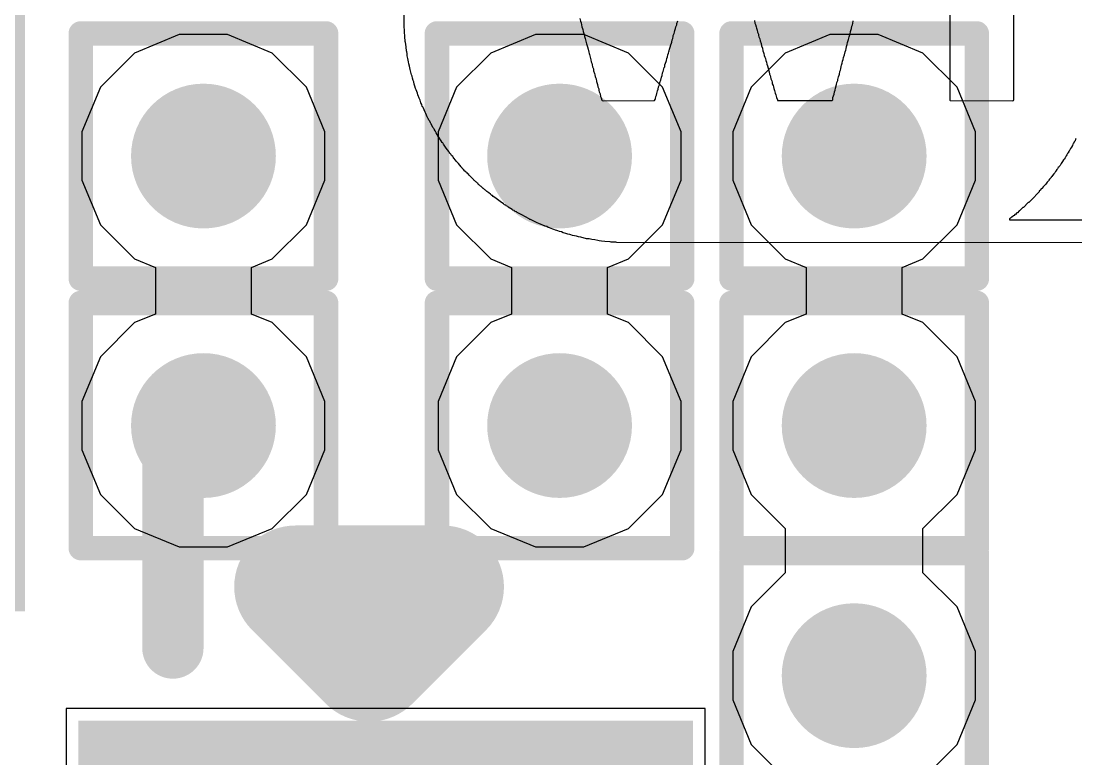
# Model space of a CAD drawing. Header units: inches. Extents: x -6 to 284, y -12 to 154.
# Drawn here: x 13.745 to 15.93, y 17.673 to 19.202 of the extents above; entities that cross this region are included whole.
import ezdxf

# ---------------------------------------------------------------- set-up
doc = ezdxf.new("R2010")
doc.units = ezdxf.units.IN
for name, color, linetype in [('Bottom Layer', 5, 'Continuous'), ('Drill Drawing', 1, 'Continuous'), ('GND-1', 16, 'Continuous'), ('GND-2', 90, 'Continuous'), ('GND-3', 216, 'Continuous'), ('GND-4', 54, 'Continuous'), ('PWR-1', 156, 'Continuous'), ('PWR-2', 130, 'Continuous'), ('Signal L1', 76, 'Continuous'), ('Signal L2', 6, 'Continuous'), ('Top Layer', 1, 'Continuous'), ('Top Overlay', 2, 'Continuous'), ('Top Solder', 216, 'Continuous'), ('Via Holes', 16, 'Continuous')]:
    doc.layers.add(name, color=color, linetype=linetype)

# ---------------------------------------------------------------- blocks, each defined once
blk = doc.blocks.new('U_FL_R_SMT_1_80___93')
at = {"layer": 'Top Solder'}
for points in [[(0.8384, 2.1758), (2.1116, 2.1758), (2.1116, -0.2274), (0.8384, -0.2274)], [(-0.6116, -0.3376), (0.6116, -0.3376), (0.6116, -1.6108), (-0.6116, -1.6108)]]:
    blk.add_hatch(color=216, dxfattribs=at).paths.add_polyline_path(points)
at = {"layer": 'Top Overlay'}
for points in [[(0.762, -0.5334, 0.127, 0.127, 0), (1.2192, -0.5334, 0.127, 0.127, 0)], [(0.889, -0.7874, 0.254, 0.254, 0), (0.7366, -0.9398, 0.254, 0.254, 0)], [(0.889, -0.7874, 0.254, 0.254, 0), (0.889, -1.0922, 0.254, 0.254, 0)], [(0.7366, -0.9398, 0.254, 0.254, 0), (0.889, -1.0922, 0.254, 0.254, 0)]]:
    blk.add_lwpolyline(points, format="xyseb", dxfattribs=at)
for points in [[(0.7303, -0.5334, 0.0635, 0.0635, 1), (0.7938, -0.5334, 0.0635, 0.0635, 1)], [(1.1875, -0.5334, 0.0635, 0.0635, 1), (1.251, -0.5334, 0.0635, 0.0635, 1)], [(0.8255, -0.7874, 0.127, 0.127, 1), (0.9525, -0.7874, 0.127, 0.127, 1)], [(0.8255, -0.7874, 0.127, 0.127, 1), (0.9525, -0.7874, 0.127, 0.127, 1)], [(0.6731, -0.9398, 0.127, 0.127, 1), (0.8001, -0.9398, 0.127, 0.127, 1)], [(0.6731, -0.9398, 0.127, 0.127, 1), (0.8001, -0.9398, 0.127, 0.127, 1)], [(0.8255, -1.0922, 0.127, 0.127, 1), (0.9525, -1.0922, 0.127, 0.127, 1)], [(0.8255, -1.0922, 0.127, 0.127, 1), (0.9525, -1.0922, 0.127, 0.127, 1)]]:
    blk.add_lwpolyline(points, format="xyseb", close=True, dxfattribs=at)

msp = doc.modelspace()

# ---------------------------------------------------------------- hatches: boundary and pattern name
at = {"layer": 'Bottom Layer'}
h = msp.add_hatch(color=5, dxfattribs=at)
edge = h.paths.add_edge_path()
edge.add_arc((14.123, 18.9226), 0.15, 0, 360)
h = msp.add_hatch(color=5, dxfattribs=at)
edge = h.paths.add_edge_path()
edge.add_arc((14.8607, 18.9226), 0.15, 0, 360)
h = msp.add_hatch(color=5, dxfattribs=at)
edge = h.paths.add_edge_path()
edge.add_arc((15.4709, 18.9226), 0.15, 0, 360)
h = msp.add_hatch(color=5, dxfattribs=at)
edge = h.paths.add_edge_path()
edge.add_arc((14.123, 18.3642), 0.15, 0, 360)
h = msp.add_hatch(color=5, dxfattribs=at)
edge = h.paths.add_edge_path()
edge.add_arc((14.8607, 18.3642), 0.15, 0, 360)
h = msp.add_hatch(color=5, dxfattribs=at)
edge = h.paths.add_edge_path()
edge.add_arc((15.4709, 18.3642), 0.15, 0, 360)
h = msp.add_hatch(color=5, dxfattribs=at)
edge = h.paths.add_edge_path()
edge.add_arc((15.4709, 17.8459), 0.15, 0, 360)
at = {"layer": 'GND-1'}
h = msp.add_hatch(color=16, dxfattribs=at)
edge = h.paths.add_edge_path()
edge.add_arc((14.123, 18.9226), 0.15, 0, 360)
h = msp.add_hatch(color=16, dxfattribs=at)
edge = h.paths.add_edge_path()
edge.add_arc((14.8607, 18.9226), 0.15, 0, 360)
h = msp.add_hatch(color=16, dxfattribs=at)
edge = h.paths.add_edge_path()
edge.add_arc((15.4709, 18.9226), 0.15, 0, 360)
h = msp.add_hatch(color=16, dxfattribs=at)
edge = h.paths.add_edge_path()
edge.add_arc((14.123, 18.3642), 0.15, 0, 360)
h = msp.add_hatch(color=16, dxfattribs=at)
edge = h.paths.add_edge_path()
edge.add_arc((14.8607, 18.3642), 0.15, 0, 360)
h = msp.add_hatch(color=16, dxfattribs=at)
edge = h.paths.add_edge_path()
edge.add_arc((15.4709, 18.3642), 0.15, 0, 360)
h = msp.add_hatch(color=16, dxfattribs=at)
edge = h.paths.add_edge_path()
edge.add_arc((15.4709, 17.8459), 0.15, 0, 360)
at = {"layer": 'GND-2'}
h = msp.add_hatch(color=90, dxfattribs=at)
edge = h.paths.add_edge_path()
edge.add_arc((14.123, 18.9226), 0.15, 0, 360)
h = msp.add_hatch(color=90, dxfattribs=at)
edge = h.paths.add_edge_path()
edge.add_arc((14.8607, 18.9226), 0.15, 0, 360)
h = msp.add_hatch(color=90, dxfattribs=at)
edge = h.paths.add_edge_path()
edge.add_arc((15.4709, 18.9226), 0.15, 0, 360)
h = msp.add_hatch(color=90, dxfattribs=at)
edge = h.paths.add_edge_path()
edge.add_arc((14.123, 18.3642), 0.15, 0, 360)
h = msp.add_hatch(color=90, dxfattribs=at)
edge = h.paths.add_edge_path()
edge.add_arc((14.8607, 18.3642), 0.15, 0, 360)
h = msp.add_hatch(color=90, dxfattribs=at)
edge = h.paths.add_edge_path()
edge.add_arc((15.4709, 18.3642), 0.15, 0, 360)
h = msp.add_hatch(color=90, dxfattribs=at)
edge = h.paths.add_edge_path()
edge.add_arc((15.4709, 17.8459), 0.15, 0, 360)
at = {"layer": 'GND-3'}
h = msp.add_hatch(color=216, dxfattribs=at)
edge = h.paths.add_edge_path()
edge.add_arc((14.123, 18.9226), 0.15, 0, 360)
h = msp.add_hatch(color=216, dxfattribs=at)
edge = h.paths.add_edge_path()
edge.add_arc((14.8607, 18.9226), 0.15, 0, 360)
h = msp.add_hatch(color=216, dxfattribs=at)
edge = h.paths.add_edge_path()
edge.add_arc((15.4709, 18.9226), 0.15, 0, 360)
h = msp.add_hatch(color=216, dxfattribs=at)
edge = h.paths.add_edge_path()
edge.add_arc((14.123, 18.3642), 0.15, 0, 360)
h = msp.add_hatch(color=216, dxfattribs=at)
edge = h.paths.add_edge_path()
edge.add_arc((14.8607, 18.3642), 0.15, 0, 360)
h = msp.add_hatch(color=216, dxfattribs=at)
edge = h.paths.add_edge_path()
edge.add_arc((15.4709, 18.3642), 0.15, 0, 360)
h = msp.add_hatch(color=216, dxfattribs=at)
edge = h.paths.add_edge_path()
edge.add_arc((15.4709, 17.8459), 0.15, 0, 360)
at = {"layer": 'GND-4'}
h = msp.add_hatch(color=54, dxfattribs=at)
edge = h.paths.add_edge_path()
edge.add_arc((14.123, 18.9226), 0.15, 0, 360)
h = msp.add_hatch(color=54, dxfattribs=at)
edge = h.paths.add_edge_path()
edge.add_arc((14.8607, 18.9226), 0.15, 0, 360)
h = msp.add_hatch(color=54, dxfattribs=at)
edge = h.paths.add_edge_path()
edge.add_arc((15.4709, 18.9226), 0.15, 0, 360)
h = msp.add_hatch(color=54, dxfattribs=at)
edge = h.paths.add_edge_path()
edge.add_arc((14.123, 18.3642), 0.15, 0, 360)
h = msp.add_hatch(color=54, dxfattribs=at)
edge = h.paths.add_edge_path()
edge.add_arc((14.8607, 18.3642), 0.15, 0, 360)
h = msp.add_hatch(color=54, dxfattribs=at)
edge = h.paths.add_edge_path()
edge.add_arc((15.4709, 18.3642), 0.15, 0, 360)
h = msp.add_hatch(color=54, dxfattribs=at)
edge = h.paths.add_edge_path()
edge.add_arc((15.4709, 17.8459), 0.15, 0, 360)
at = {"layer": 'PWR-1'}
h = msp.add_hatch(color=156, dxfattribs=at)
edge = h.paths.add_edge_path()
edge.add_arc((14.123, 18.9226), 0.15, 0, 360)
h = msp.add_hatch(color=156, dxfattribs=at)
edge = h.paths.add_edge_path()
edge.add_arc((14.8607, 18.9226), 0.15, 0, 360)
h = msp.add_hatch(color=156, dxfattribs=at)
edge = h.paths.add_edge_path()
edge.add_arc((15.4709, 18.9226), 0.15, 0, 360)
h = msp.add_hatch(color=156, dxfattribs=at)
edge = h.paths.add_edge_path()
edge.add_arc((14.123, 18.3642), 0.15, 0, 360)
h = msp.add_hatch(color=156, dxfattribs=at)
edge = h.paths.add_edge_path()
edge.add_arc((14.8607, 18.3642), 0.15, 0, 360)
h = msp.add_hatch(color=156, dxfattribs=at)
edge = h.paths.add_edge_path()
edge.add_arc((15.4709, 18.3642), 0.15, 0, 360)
h = msp.add_hatch(color=156, dxfattribs=at)
edge = h.paths.add_edge_path()
edge.add_arc((15.4709, 17.8459), 0.15, 0, 360)
at = {"layer": 'PWR-2'}
h = msp.add_hatch(color=130, dxfattribs=at)
edge = h.paths.add_edge_path()
edge.add_arc((14.123, 18.9226), 0.15, 0, 360)
h = msp.add_hatch(color=130, dxfattribs=at)
edge = h.paths.add_edge_path()
edge.add_arc((14.8607, 18.9226), 0.15, 0, 360)
h = msp.add_hatch(color=130, dxfattribs=at)
edge = h.paths.add_edge_path()
edge.add_arc((15.4709, 18.9226), 0.15, 0, 360)
h = msp.add_hatch(color=130, dxfattribs=at)
edge = h.paths.add_edge_path()
edge.add_arc((14.123, 18.3642), 0.15, 0, 360)
h = msp.add_hatch(color=130, dxfattribs=at)
edge = h.paths.add_edge_path()
edge.add_arc((14.8607, 18.3642), 0.15, 0, 360)
h = msp.add_hatch(color=130, dxfattribs=at)
edge = h.paths.add_edge_path()
edge.add_arc((15.4709, 18.3642), 0.15, 0, 360)
h = msp.add_hatch(color=130, dxfattribs=at)
edge = h.paths.add_edge_path()
edge.add_arc((15.4709, 17.8459), 0.15, 0, 360)
at = {"layer": 'Signal L1'}
h = msp.add_hatch(color=76, dxfattribs=at)
edge = h.paths.add_edge_path()
edge.add_arc((14.123, 18.9226), 0.15, 0, 360)
h = msp.add_hatch(color=76, dxfattribs=at)
edge = h.paths.add_edge_path()
edge.add_arc((14.8607, 18.9226), 0.15, 0, 360)
h = msp.add_hatch(color=76, dxfattribs=at)
edge = h.paths.add_edge_path()
edge.add_arc((15.4709, 18.9226), 0.15, 0, 360)
h = msp.add_hatch(color=76, dxfattribs=at)
edge = h.paths.add_edge_path()
edge.add_arc((14.123, 18.3642), 0.15, 0, 360)
h = msp.add_hatch(color=76, dxfattribs=at)
edge = h.paths.add_edge_path()
edge.add_arc((14.8607, 18.3642), 0.15, 0, 360)
h = msp.add_hatch(color=76, dxfattribs=at)
edge = h.paths.add_edge_path()
edge.add_arc((15.4709, 18.3642), 0.15, 0, 360)
h = msp.add_hatch(color=76, dxfattribs=at)
edge = h.paths.add_edge_path()
edge.add_arc((15.4709, 17.8459), 0.15, 0, 360)
at = {"layer": 'Signal L2'}
h = msp.add_hatch(color=6, dxfattribs=at)
edge = h.paths.add_edge_path()
edge.add_arc((14.123, 18.9226), 0.15, 0, 360)
h = msp.add_hatch(color=6, dxfattribs=at)
edge = h.paths.add_edge_path()
edge.add_arc((14.8607, 18.9226), 0.15, 0, 360)
h = msp.add_hatch(color=6, dxfattribs=at)
edge = h.paths.add_edge_path()
edge.add_arc((15.4709, 18.9226), 0.15, 0, 360)
h = msp.add_hatch(color=6, dxfattribs=at)
edge = h.paths.add_edge_path()
edge.add_arc((14.123, 18.3642), 0.15, 0, 360)
h = msp.add_hatch(color=6, dxfattribs=at)
edge = h.paths.add_edge_path()
edge.add_arc((14.8607, 18.3642), 0.15, 0, 360)
h = msp.add_hatch(color=6, dxfattribs=at)
edge = h.paths.add_edge_path()
edge.add_arc((15.4709, 18.3642), 0.15, 0, 360)
h = msp.add_hatch(color=6, dxfattribs=at)
edge = h.paths.add_edge_path()
edge.add_arc((15.4709, 17.8459), 0.15, 0, 360)
at = {"layer": 'Top Layer'}
h = msp.add_hatch(color=1, dxfattribs=at)
edge = h.paths.add_edge_path()
edge.add_arc((14.123, 18.9226), 0.15, 0, 360)
h = msp.add_hatch(color=1, dxfattribs=at)
edge = h.paths.add_edge_path()
edge.add_arc((14.8607, 18.9226), 0.15, 0, 360)
h = msp.add_hatch(color=1, dxfattribs=at)
edge = h.paths.add_edge_path()
edge.add_arc((15.4709, 18.9226), 0.15, 0, 360)
h = msp.add_hatch(color=1, dxfattribs=at)
edge = h.paths.add_edge_path()
edge.add_arc((14.123, 18.3642), 0.15, 0, 360)
h = msp.add_hatch(color=1, dxfattribs=at)
edge = h.paths.add_edge_path()
edge.add_arc((14.8607, 18.3642), 0.15, 0, 360)
h = msp.add_hatch(color=1, dxfattribs=at)
edge = h.paths.add_edge_path()
edge.add_arc((15.4709, 18.3642), 0.15, 0, 360)
h = msp.add_hatch(color=1, dxfattribs=at)
edge = h.paths.add_edge_path()
edge.add_arc((15.4709, 17.8459), 0.15, 0, 360)
at = {"layer": 'Via Holes'}
h = msp.add_hatch(color=7, dxfattribs=at)
edge = h.paths.add_edge_path()
edge.add_arc((14.123, 18.9226), 0.075, 0, 360)
h = msp.add_hatch(color=7, dxfattribs=at)
edge = h.paths.add_edge_path()
edge.add_arc((14.8607, 18.9226), 0.075, 0, 360)
h = msp.add_hatch(color=7, dxfattribs=at)
edge = h.paths.add_edge_path()
edge.add_arc((15.4709, 18.9226), 0.075, 0, 360)
h = msp.add_hatch(color=7, dxfattribs=at)
edge = h.paths.add_edge_path()
edge.add_arc((14.123, 18.3642), 0.075, 0, 360)
h = msp.add_hatch(color=7, dxfattribs=at)
edge = h.paths.add_edge_path()
edge.add_arc((14.8607, 18.3642), 0.075, 0, 360)
h = msp.add_hatch(color=7, dxfattribs=at)
edge = h.paths.add_edge_path()
edge.add_arc((15.4709, 18.3642), 0.075, 0, 360)
h = msp.add_hatch(color=7, dxfattribs=at)
edge = h.paths.add_edge_path()
edge.add_arc((15.4709, 17.8459), 0.075, 0, 360)

# ---------------------------------------------------------------- linework, layer by layer
at = {"layer": 'Drill Drawing'}
for points in [[(13.869, 19.1766, 0.0508, 0.0508, 0), (14.377, 19.1766, 0.0508, 0.0508, 0)], [(13.869, 18.6686, 0.0508, 0.0508, 0), (13.869, 19.1766, 0.0508, 0.0508, 0)], [(14.377, 18.6686, 0.0508, 0.0508, 0), (14.377, 19.1766, 0.0508, 0.0508, 0)], [(14.6067, 19.1766, 0.0508, 0.0508, 0), (15.1147, 19.1766, 0.0508, 0.0508, 0)], [(14.6067, 18.6686, 0.0508, 0.0508, 0), (14.6067, 19.1766, 0.0508, 0.0508, 0)], [(15.1147, 18.6686, 0.0508, 0.0508, 0), (15.1147, 19.1766, 0.0508, 0.0508, 0)], [(15.2169, 19.1766, 0.0508, 0.0508, 0), (15.7249, 19.1766, 0.0508, 0.0508, 0)], [(15.2169, 18.6686, 0.0508, 0.0508, 0), (15.2169, 19.1766, 0.0508, 0.0508, 0)], [(15.7249, 18.6686, 0.0508, 0.0508, 0), (15.7249, 19.1766, 0.0508, 0.0508, 0)], [(13.869, 18.6686, 0.0508, 0.0508, 0), (14.377, 18.6686, 0.0508, 0.0508, 0)], [(14.6067, 18.6686, 0.0508, 0.0508, 0), (15.1147, 18.6686, 0.0508, 0.0508, 0)], [(15.2169, 18.6686, 0.0508, 0.0508, 0), (15.7249, 18.6686, 0.0508, 0.0508, 0)], [(13.869, 18.6182, 0.0508, 0.0508, 0), (14.377, 18.6182, 0.0508, 0.0508, 0)], [(13.869, 18.1102, 0.0508, 0.0508, 0), (13.869, 18.6182, 0.0508, 0.0508, 0)], [(14.377, 18.1102, 0.0508, 0.0508, 0), (14.377, 18.6182, 0.0508, 0.0508, 0)], [(14.6067, 18.6182, 0.0508, 0.0508, 0), (15.1147, 18.6182, 0.0508, 0.0508, 0)], [(14.6067, 18.1102, 0.0508, 0.0508, 0), (14.6067, 18.6182, 0.0508, 0.0508, 0)], [(15.1147, 18.1102, 0.0508, 0.0508, 0), (15.1147, 18.6182, 0.0508, 0.0508, 0)], [(15.2169, 18.6182, 0.0508, 0.0508, 0), (15.7249, 18.6182, 0.0508, 0.0508, 0)], [(15.2169, 18.1102, 0.0508, 0.0508, 0), (15.2169, 18.6182, 0.0508, 0.0508, 0)], [(15.7249, 18.1102, 0.0508, 0.0508, 0), (15.7249, 18.6182, 0.0508, 0.0508, 0)], [(13.869, 18.1102, 0.0508, 0.0508, 0), (14.377, 18.1102, 0.0508, 0.0508, 0)], [(14.6067, 18.1102, 0.0508, 0.0508, 0), (15.1147, 18.1102, 0.0508, 0.0508, 0)], [(15.2169, 18.1102, 0.0508, 0.0508, 0), (15.7249, 18.1102, 0.0508, 0.0508, 0)], [(15.2169, 18.0999, 0.0508, 0.0508, 0), (15.7249, 18.0999, 0.0508, 0.0508, 0)], [(15.2169, 17.5919, 0.0508, 0.0508, 0), (15.2169, 18.0999, 0.0508, 0.0508, 0)], [(15.7249, 17.5919, 0.0508, 0.0508, 0), (15.7249, 18.0999, 0.0508, 0.0508, 0)]]:
    msp.add_lwpolyline(points, format="xyseb", dxfattribs=at)
for points in [[(13.8563, 19.1766, 0.0254, 0.0254, 1), (13.8817, 19.1766, 0.0254, 0.0254, 1)], [(13.8563, 19.1766, 0.0254, 0.0254, 1), (13.8817, 19.1766, 0.0254, 0.0254, 1)], [(14.3643, 19.1766, 0.0254, 0.0254, 1), (14.3897, 19.1766, 0.0254, 0.0254, 1)], [(14.3643, 19.1766, 0.0254, 0.0254, 1), (14.3897, 19.1766, 0.0254, 0.0254, 1)], [(14.594, 19.1766, 0.0254, 0.0254, 1), (14.6194, 19.1766, 0.0254, 0.0254, 1)], [(14.594, 19.1766, 0.0254, 0.0254, 1), (14.6194, 19.1766, 0.0254, 0.0254, 1)], [(15.102, 19.1766, 0.0254, 0.0254, 1), (15.1274, 19.1766, 0.0254, 0.0254, 1)], [(15.102, 19.1766, 0.0254, 0.0254, 1), (15.1274, 19.1766, 0.0254, 0.0254, 1)], [(15.2042, 19.1766, 0.0254, 0.0254, 1), (15.2296, 19.1766, 0.0254, 0.0254, 1)], [(15.2042, 19.1766, 0.0254, 0.0254, 1), (15.2296, 19.1766, 0.0254, 0.0254, 1)], [(15.7122, 19.1766, 0.0254, 0.0254, 1), (15.7376, 19.1766, 0.0254, 0.0254, 1)], [(15.7122, 19.1766, 0.0254, 0.0254, 1), (15.7376, 19.1766, 0.0254, 0.0254, 1)], [(13.8563, 18.6686, 0.0254, 0.0254, 1), (13.8817, 18.6686, 0.0254, 0.0254, 1)], [(13.8563, 18.6686, 0.0254, 0.0254, 1), (13.8817, 18.6686, 0.0254, 0.0254, 1)], [(14.3643, 18.6686, 0.0254, 0.0254, 1), (14.3897, 18.6686, 0.0254, 0.0254, 1)], [(14.3643, 18.6686, 0.0254, 0.0254, 1), (14.3897, 18.6686, 0.0254, 0.0254, 1)], [(14.594, 18.6686, 0.0254, 0.0254, 1), (14.6194, 18.6686, 0.0254, 0.0254, 1)], [(14.594, 18.6686, 0.0254, 0.0254, 1), (14.6194, 18.6686, 0.0254, 0.0254, 1)], [(15.102, 18.6686, 0.0254, 0.0254, 1), (15.1274, 18.6686, 0.0254, 0.0254, 1)], [(15.102, 18.6686, 0.0254, 0.0254, 1), (15.1274, 18.6686, 0.0254, 0.0254, 1)], [(15.2042, 18.6686, 0.0254, 0.0254, 1), (15.2296, 18.6686, 0.0254, 0.0254, 1)], [(15.2042, 18.6686, 0.0254, 0.0254, 1), (15.2296, 18.6686, 0.0254, 0.0254, 1)], [(15.7122, 18.6686, 0.0254, 0.0254, 1), (15.7376, 18.6686, 0.0254, 0.0254, 1)], [(15.7122, 18.6686, 0.0254, 0.0254, 1), (15.7376, 18.6686, 0.0254, 0.0254, 1)], [(13.8563, 18.6182, 0.0254, 0.0254, 1), (13.8817, 18.6182, 0.0254, 0.0254, 1)], [(13.8563, 18.6182, 0.0254, 0.0254, 1), (13.8817, 18.6182, 0.0254, 0.0254, 1)], [(14.3643, 18.6182, 0.0254, 0.0254, 1), (14.3897, 18.6182, 0.0254, 0.0254, 1)], [(14.3643, 18.6182, 0.0254, 0.0254, 1), (14.3897, 18.6182, 0.0254, 0.0254, 1)], [(14.594, 18.6182, 0.0254, 0.0254, 1), (14.6194, 18.6182, 0.0254, 0.0254, 1)], [(14.594, 18.6182, 0.0254, 0.0254, 1), (14.6194, 18.6182, 0.0254, 0.0254, 1)], [(15.102, 18.6182, 0.0254, 0.0254, 1), (15.1274, 18.6182, 0.0254, 0.0254, 1)], [(15.102, 18.6182, 0.0254, 0.0254, 1), (15.1274, 18.6182, 0.0254, 0.0254, 1)], [(15.2042, 18.6182, 0.0254, 0.0254, 1), (15.2296, 18.6182, 0.0254, 0.0254, 1)], [(15.2042, 18.6182, 0.0254, 0.0254, 1), (15.2296, 18.6182, 0.0254, 0.0254, 1)], [(15.7122, 18.6182, 0.0254, 0.0254, 1), (15.7376, 18.6182, 0.0254, 0.0254, 1)], [(15.7122, 18.6182, 0.0254, 0.0254, 1), (15.7376, 18.6182, 0.0254, 0.0254, 1)], [(13.8563, 18.1102, 0.0254, 0.0254, 1), (13.8817, 18.1102, 0.0254, 0.0254, 1)], [(13.8563, 18.1102, 0.0254, 0.0254, 1), (13.8817, 18.1102, 0.0254, 0.0254, 1)], [(14.3643, 18.1102, 0.0254, 0.0254, 1), (14.3897, 18.1102, 0.0254, 0.0254, 1)], [(14.3643, 18.1102, 0.0254, 0.0254, 1), (14.3897, 18.1102, 0.0254, 0.0254, 1)], [(14.594, 18.1102, 0.0254, 0.0254, 1), (14.6194, 18.1102, 0.0254, 0.0254, 1)], [(14.594, 18.1102, 0.0254, 0.0254, 1), (14.6194, 18.1102, 0.0254, 0.0254, 1)], [(15.102, 18.1102, 0.0254, 0.0254, 1), (15.1274, 18.1102, 0.0254, 0.0254, 1)], [(15.102, 18.1102, 0.0254, 0.0254, 1), (15.1274, 18.1102, 0.0254, 0.0254, 1)], [(15.2042, 18.1102, 0.0254, 0.0254, 1), (15.2296, 18.1102, 0.0254, 0.0254, 1)], [(15.2042, 18.1102, 0.0254, 0.0254, 1), (15.2296, 18.1102, 0.0254, 0.0254, 1)], [(15.7122, 18.1102, 0.0254, 0.0254, 1), (15.7376, 18.1102, 0.0254, 0.0254, 1)], [(15.7122, 18.1102, 0.0254, 0.0254, 1), (15.7376, 18.1102, 0.0254, 0.0254, 1)], [(15.2042, 18.0999, 0.0254, 0.0254, 1), (15.2296, 18.0999, 0.0254, 0.0254, 1)], [(15.2042, 18.0999, 0.0254, 0.0254, 1), (15.2296, 18.0999, 0.0254, 0.0254, 1)], [(15.7122, 18.0999, 0.0254, 0.0254, 1), (15.7376, 18.0999, 0.0254, 0.0254, 1)], [(15.7122, 18.0999, 0.0254, 0.0254, 1), (15.7376, 18.0999, 0.0254, 0.0254, 1)]]:
    msp.add_lwpolyline(points, format="xyseb", close=True, dxfattribs=at)
at = {"layer": 'PWR-1'}
for p, q in [((14.073, 19.1742), (13.9805, 19.1359)), ((14.173, 19.1742), (14.073, 19.1742)), ((14.2655, 19.1359), (14.173, 19.1742)), ((14.8107, 19.1742), (14.7182, 19.1359)), ((14.9107, 19.1742), (14.8107, 19.1742)), ((15.0032, 19.1359), (14.9107, 19.1742)), ((15.4208, 19.1742), (15.3283, 19.1359)), ((15.5209, 19.1742), (15.4208, 19.1742)), ((15.6134, 19.1359), (15.5209, 19.1742)), ((13.9805, 19.1359), (13.9097, 19.0651)), ((14.3363, 19.0651), (14.2655, 19.1359)), ((14.7182, 19.1359), (14.6474, 19.0651)), ((15.074, 19.0651), (15.0032, 19.1359)), ((15.3283, 19.1359), (15.2576, 19.0651)), ((15.6842, 19.0651), (15.6134, 19.1359)), ((13.9097, 19.0651), (13.8714, 18.9726)), ((14.3746, 18.9726), (14.3363, 19.0651)), ((14.6474, 19.0651), (14.6091, 18.9726)), ((15.1123, 18.9726), (15.074, 19.0651)), ((15.2576, 19.0651), (15.2193, 18.9726)), ((15.7225, 18.9726), (15.6842, 19.0651)), ((13.8714, 18.9726), (13.8714, 18.8725)), ((14.3746, 18.8725), (14.3746, 18.9726)), ((14.6091, 18.9726), (14.6091, 18.8725)), ((15.1123, 18.8725), (15.1123, 18.9726)), ((15.2193, 18.9726), (15.2193, 18.8725)), ((15.7225, 18.8725), (15.7225, 18.9726)), ((13.8714, 18.8725), (13.9097, 18.7801)), ((14.3363, 18.7801), (14.3746, 18.8725)), ((14.6091, 18.8725), (14.6474, 18.7801)), ((15.074, 18.7801), (15.1123, 18.8725)), ((15.2193, 18.8725), (15.2576, 18.7801)), ((15.6842, 18.7801), (15.7225, 18.8725)), ((13.9097, 18.7801), (13.9805, 18.7093)), ((14.2655, 18.7093), (14.3363, 18.7801)), ((14.6474, 18.7801), (14.7182, 18.7093)), ((15.0032, 18.7093), (15.074, 18.7801)), ((15.2576, 18.7801), (15.3283, 18.7093)), ((15.6134, 18.7093), (15.6842, 18.7801)), ((13.9805, 18.7093), (14.0234, 18.6915)), ((14.2226, 18.6915), (14.2655, 18.7093)), ((14.7182, 18.7093), (14.7611, 18.6915)), ((14.9603, 18.6915), (15.0032, 18.7093)), ((15.3283, 18.7093), (15.3713, 18.6915)), ((15.5704, 18.6915), (15.6134, 18.7093)), ((14.0234, 18.6915), (14.0234, 18.5953)), ((14.2226, 18.5953), (14.2226, 18.6915)), ((14.7611, 18.6915), (14.7611, 18.5953)), ((14.9603, 18.5953), (14.9603, 18.6915)), ((15.3713, 18.6915), (15.3713, 18.5953)), ((15.5704, 18.5953), (15.5704, 18.6915)), ((14.0234, 18.5953), (13.9805, 18.5775)), ((14.2655, 18.5775), (14.2226, 18.5953)), ((14.7611, 18.5953), (14.7182, 18.5775)), ((15.0032, 18.5775), (14.9603, 18.5953)), ((15.3713, 18.5953), (15.3283, 18.5775)), ((15.6134, 18.5775), (15.5704, 18.5953)), ((13.9805, 18.5775), (13.9097, 18.5067)), ((14.3363, 18.5067), (14.2655, 18.5775)), ((14.7182, 18.5775), (14.6474, 18.5067)), ((15.074, 18.5067), (15.0032, 18.5775)), ((15.3283, 18.5775), (15.2576, 18.5067)), ((15.6842, 18.5067), (15.6134, 18.5775)), ((13.9097, 18.5067), (13.8714, 18.4142)), ((14.3746, 18.4142), (14.3363, 18.5067)), ((14.6474, 18.5067), (14.6091, 18.4142)), ((15.1123, 18.4142), (15.074, 18.5067)), ((15.2576, 18.5067), (15.2193, 18.4142)), ((15.7225, 18.4142), (15.6842, 18.5067)), ((13.8714, 18.4142), (13.8714, 18.3141)), ((14.3746, 18.3141), (14.3746, 18.4142)), ((14.6091, 18.4142), (14.6091, 18.3141)), ((15.1123, 18.3141), (15.1123, 18.4142)), ((15.2193, 18.4142), (15.2193, 18.3141)), ((15.7225, 18.3141), (15.7225, 18.4142)), ((13.8714, 18.3141), (13.9097, 18.2216)), ((14.3363, 18.2216), (14.3746, 18.3141)), ((14.6091, 18.3141), (14.6474, 18.2216)), ((15.074, 18.2216), (15.1123, 18.3141)), ((15.2193, 18.3141), (15.2576, 18.2216)), ((15.6842, 18.2216), (15.7225, 18.3141)), ((13.9097, 18.2216), (13.9805, 18.1509)), ((14.2655, 18.1509), (14.3363, 18.2216)), ((14.6474, 18.2216), (14.7182, 18.1509)), ((15.0032, 18.1509), (15.074, 18.2216)), ((15.2576, 18.2216), (15.3283, 18.1509)), ((15.6134, 18.1509), (15.6842, 18.2216)), ((13.9805, 18.1509), (14.073, 18.1126)), ((14.173, 18.1126), (14.2655, 18.1509)), ((14.7182, 18.1509), (14.8107, 18.1126)), ((14.9107, 18.1126), (15.0032, 18.1509)), ((15.3283, 18.1509), (15.3283, 18.0592)), ((15.6134, 18.0592), (15.6134, 18.1509)), ((14.073, 18.1126), (14.173, 18.1126)), ((14.8107, 18.1126), (14.9107, 18.1126)), ((15.3283, 18.0592), (15.2576, 17.9884)), ((15.6842, 17.9884), (15.6134, 18.0592)), ((15.2576, 17.9884), (15.2193, 17.8959)), ((15.7225, 17.8959), (15.6842, 17.9884)), ((15.2193, 17.8959), (15.2193, 17.7958)), ((15.7225, 17.7958), (15.7225, 17.8959)), ((15.2193, 17.7958), (15.2576, 17.7034)), ((15.6842, 17.7034), (15.7225, 17.7958)), ((15.2576, 17.7034), (15.3205, 17.6404)), ((15.6212, 17.6404), (15.6842, 17.7034))]:
    msp.add_line(p, q, dxfattribs=at)
at = {"layer": 'PWR-2'}
for p, q in [((14.073, 19.1742), (13.9805, 19.1359)), ((14.173, 19.1742), (14.073, 19.1742)), ((14.2655, 19.1359), (14.173, 19.1742)), ((14.8107, 19.1742), (14.7182, 19.1359)), ((14.9107, 19.1742), (14.8107, 19.1742)), ((15.0032, 19.1359), (14.9107, 19.1742)), ((15.4208, 19.1742), (15.3283, 19.1359)), ((15.5209, 19.1742), (15.4208, 19.1742)), ((15.6134, 19.1359), (15.5209, 19.1742)), ((13.9805, 19.1359), (13.9097, 19.0651)), ((14.3363, 19.0651), (14.2655, 19.1359)), ((14.7182, 19.1359), (14.6474, 19.0651)), ((15.074, 19.0651), (15.0032, 19.1359)), ((15.3283, 19.1359), (15.2576, 19.0651)), ((15.6842, 19.0651), (15.6134, 19.1359)), ((13.9097, 19.0651), (13.8714, 18.9726)), ((14.3746, 18.9726), (14.3363, 19.0651)), ((14.6474, 19.0651), (14.6091, 18.9726)), ((15.1123, 18.9726), (15.074, 19.0651)), ((15.2576, 19.0651), (15.2193, 18.9726)), ((15.7225, 18.9726), (15.6842, 19.0651)), ((13.8714, 18.9726), (13.8714, 18.8725)), ((14.3746, 18.8725), (14.3746, 18.9726)), ((14.6091, 18.9726), (14.6091, 18.8725)), ((15.1123, 18.8725), (15.1123, 18.9726)), ((15.2193, 18.9726), (15.2193, 18.8725)), ((15.7225, 18.8725), (15.7225, 18.9726)), ((13.8714, 18.8725), (13.9097, 18.7801)), ((14.3363, 18.7801), (14.3746, 18.8725)), ((14.6091, 18.8725), (14.6474, 18.7801)), ((15.074, 18.7801), (15.1123, 18.8725)), ((15.2193, 18.8725), (15.2576, 18.7801)), ((15.6842, 18.7801), (15.7225, 18.8725)), ((13.9097, 18.7801), (13.9805, 18.7093)), ((14.2655, 18.7093), (14.3363, 18.7801)), ((14.6474, 18.7801), (14.7182, 18.7093)), ((15.0032, 18.7093), (15.074, 18.7801)), ((15.2576, 18.7801), (15.3283, 18.7093)), ((15.6134, 18.7093), (15.6842, 18.7801)), ((13.9805, 18.7093), (14.0234, 18.6915)), ((14.2226, 18.6915), (14.2655, 18.7093)), ((14.7182, 18.7093), (14.7611, 18.6915)), ((14.9603, 18.6915), (15.0032, 18.7093)), ((15.3283, 18.7093), (15.3713, 18.6915)), ((15.5704, 18.6915), (15.6134, 18.7093)), ((14.0234, 18.6915), (14.0234, 18.5953)), ((14.2226, 18.5953), (14.2226, 18.6915)), ((14.7611, 18.6915), (14.7611, 18.5953)), ((14.9603, 18.5953), (14.9603, 18.6915)), ((15.3713, 18.6915), (15.3713, 18.5953)), ((15.5704, 18.5953), (15.5704, 18.6915)), ((14.0234, 18.5953), (13.9805, 18.5775)), ((14.2655, 18.5775), (14.2226, 18.5953)), ((14.7611, 18.5953), (14.7182, 18.5775)), ((15.0032, 18.5775), (14.9603, 18.5953)), ((15.3713, 18.5953), (15.3283, 18.5775)), ((15.6134, 18.5775), (15.5704, 18.5953)), ((13.9805, 18.5775), (13.9097, 18.5067)), ((14.3363, 18.5067), (14.2655, 18.5775)), ((14.7182, 18.5775), (14.6474, 18.5067)), ((15.074, 18.5067), (15.0032, 18.5775)), ((15.3283, 18.5775), (15.2576, 18.5067)), ((15.6842, 18.5067), (15.6134, 18.5775)), ((13.9097, 18.5067), (13.8714, 18.4142)), ((14.3746, 18.4142), (14.3363, 18.5067)), ((14.6474, 18.5067), (14.6091, 18.4142)), ((15.1123, 18.4142), (15.074, 18.5067)), ((15.2576, 18.5067), (15.2193, 18.4142)), ((15.7225, 18.4142), (15.6842, 18.5067)), ((13.8714, 18.4142), (13.8714, 18.3141)), ((14.3746, 18.3141), (14.3746, 18.4142)), ((14.6091, 18.4142), (14.6091, 18.3141)), ((15.1123, 18.3141), (15.1123, 18.4142)), ((15.2193, 18.4142), (15.2193, 18.3141)), ((15.7225, 18.3141), (15.7225, 18.4142)), ((13.8714, 18.3141), (13.9097, 18.2216)), ((14.3363, 18.2216), (14.3746, 18.3141)), ((14.6091, 18.3141), (14.6474, 18.2216)), ((15.074, 18.2216), (15.1123, 18.3141)), ((15.2193, 18.3141), (15.2576, 18.2216)), ((15.6842, 18.2216), (15.7225, 18.3141)), ((13.9097, 18.2216), (13.9805, 18.1509)), ((14.2655, 18.1509), (14.3363, 18.2216)), ((14.6474, 18.2216), (14.7182, 18.1509)), ((15.0032, 18.1509), (15.074, 18.2216)), ((15.2576, 18.2216), (15.3283, 18.1509)), ((15.6134, 18.1509), (15.6842, 18.2216)), ((13.9805, 18.1509), (14.073, 18.1126)), ((14.173, 18.1126), (14.2655, 18.1509)), ((14.7182, 18.1509), (14.8107, 18.1126)), ((14.9107, 18.1126), (15.0032, 18.1509)), ((15.3283, 18.1509), (15.3283, 18.0592)), ((15.6134, 18.0592), (15.6134, 18.1509)), ((14.073, 18.1126), (14.173, 18.1126)), ((14.8107, 18.1126), (14.9107, 18.1126)), ((15.3283, 18.0592), (15.2576, 17.9884)), ((15.6842, 17.9884), (15.6134, 18.0592)), ((15.2576, 17.9884), (15.2193, 17.8959)), ((15.7225, 17.8959), (15.6842, 17.9884)), ((15.2193, 17.8959), (15.2193, 17.7958)), ((15.7225, 17.7958), (15.7225, 17.8959)), ((15.2193, 17.7958), (15.2576, 17.7034)), ((15.6842, 17.7034), (15.7225, 17.7958)), ((15.2576, 17.7034), (15.3205, 17.6404)), ((15.6212, 17.6404), (15.6842, 17.7034))]:
    msp.add_line(p, q, dxfattribs=at)
at = {"layer": 'Top Layer'}
for p, q in [((15.1625, 17.7781), (13.8385, 17.7781)), ((13.8385, 17.7781), (13.8385, 16.5041)), ((15.1625, 17.0789), (15.1625, 17.7781))]:
    msp.add_line(p, q, dxfattribs=at)
at = {"layer": 'Top Overlay'}
for p, q in [((14.5389, 19.1939), (14.5383, 19.5089)), ((15.8017, 19.0401), (15.8011, 19.4739)), ((15.6685, 19.431), (15.6691, 19.0384)), ((14.9029, 19.2075), (14.9038, 19.202)), ((14.5395, 19.18), (14.5389, 19.1939)), ((14.9038, 19.202), (14.9052, 19.1988)), ((14.9052, 19.1988), (14.9058, 19.1947)), ((14.9058, 19.1947), (14.907, 19.1901)), ((14.907, 19.1901), (14.9081, 19.1872)), ((14.9081, 19.1872), (14.9087, 19.1849)), ((14.9087, 19.1849), (14.9096, 19.1805)), ((15.0992, 19.1826), (15.101, 19.1866)), ((15.101, 19.1866), (15.1015, 19.1907)), ((15.1015, 19.1907), (15.1033, 19.1947)), ((15.1033, 19.1947), (15.1039, 19.197)), ((15.1039, 19.197), (15.1053, 19.2031)), ((15.2643, 19.2034), (15.2654, 19.1982)), ((15.2654, 19.1982), (15.2666, 19.1953)), ((15.2666, 19.1953), (15.2678, 19.1907)), ((15.2678, 19.1907), (15.2683, 19.1878)), ((15.2683, 19.1878), (15.2701, 19.1837)), ((15.4638, 19.1829), (15.4652, 19.1866)), ((15.4652, 19.1866), (15.4661, 19.1915)), ((15.4661, 19.1915), (15.4673, 19.1944)), ((15.4673, 19.1944), (15.4681, 19.1976)), ((15.4681, 19.1976), (15.469, 19.2025)), ((14.5401, 19.1701), (14.5395, 19.18)), ((14.541, 19.16), (14.5401, 19.1701)), ((14.9096, 19.1805), (14.911, 19.1768)), ((14.911, 19.1768), (14.9116, 19.1745)), ((14.9116, 19.1745), (14.9122, 19.1704)), ((14.9122, 19.1704), (14.9139, 19.1664)), ((14.9139, 19.1664), (14.9148, 19.1609)), ((15.0929, 19.1588), (15.0937, 19.1632)), ((15.0937, 19.1632), (15.0952, 19.1664)), ((15.0952, 19.1664), (15.0958, 19.1704)), ((15.0958, 19.1704), (15.0963, 19.1727)), ((15.0963, 19.1727), (15.0981, 19.1768)), ((15.0981, 19.1768), (15.0986, 19.1791)), ((15.0986, 19.1791), (15.0992, 19.1826)), ((15.2701, 19.1837), (15.2706, 19.1791)), ((15.2706, 19.1791), (15.2724, 19.175)), ((15.2724, 19.175), (15.273, 19.1727)), ((15.273, 19.1727), (15.2735, 19.1693)), ((15.2735, 19.1693), (15.2753, 19.1652)), ((15.2753, 19.1652), (15.2759, 19.1611)), ((15.4577, 19.16), (15.4594, 19.164)), ((15.4594, 19.164), (15.4603, 19.1695)), ((15.4603, 19.1695), (15.4609, 19.1719)), ((15.4609, 19.1719), (15.4623, 19.175)), ((15.4623, 19.175), (15.4632, 19.1805)), ((15.4632, 19.1805), (15.4638, 19.1829)), ((14.5415, 19.1582), (14.541, 19.16)), ((14.5421, 19.1542), (14.5415, 19.1582)), ((14.5427, 19.1484), (14.5421, 19.1542)), ((14.5436, 19.1406), (14.5427, 19.1484)), ((14.5441, 19.1383), (14.5436, 19.1406)), ((14.9148, 19.1609), (14.9159, 19.158)), ((14.9159, 19.158), (14.9168, 19.1548)), ((14.9168, 19.1548), (14.9183, 19.1487)), ((14.9183, 19.1487), (14.9197, 19.1438)), ((14.9197, 19.1438), (14.9211, 19.1377)), ((15.0871, 19.1386), (15.0876, 19.1409)), ((15.0876, 19.1409), (15.0882, 19.1443)), ((15.0882, 19.1443), (15.09, 19.1484)), ((15.09, 19.1484), (15.0908, 19.1533)), ((15.0908, 19.1533), (15.0923, 19.1565)), ((15.0923, 19.1565), (15.0929, 19.1588)), ((15.2759, 19.1611), (15.2782, 19.1559)), ((15.2782, 19.1559), (15.279, 19.151)), ((15.279, 19.151), (15.2808, 19.1464)), ((15.2808, 19.1464), (15.2819, 19.1406)), ((15.2819, 19.1406), (15.2834, 19.1374)), ((15.4522, 19.1388), (15.4534, 19.1417)), ((15.4534, 19.1417), (15.4542, 19.1449)), ((15.4542, 19.1449), (15.4548, 19.1496)), ((15.4548, 19.1496), (15.4565, 19.1536)), ((15.4565, 19.1536), (15.4571, 19.1577)), ((15.4571, 19.1577), (15.4577, 19.16)), ((14.5447, 19.1354), (14.5441, 19.1383)), ((14.5453, 19.1302), (14.5447, 19.1354)), ((14.5465, 19.1244), (14.5453, 19.1302)), ((14.5479, 19.1177), (14.5465, 19.1244)), ((14.9211, 19.1377), (14.922, 19.1351)), ((14.922, 19.1351), (14.9226, 19.1328)), ((14.9226, 19.1328), (14.9238, 19.1276)), ((14.9238, 19.1276), (14.9249, 19.1247)), ((14.9249, 19.1247), (14.9255, 19.1223)), ((14.9255, 19.1223), (14.9264, 19.118)), ((15.0798, 19.1151), (15.0813, 19.1183)), ((15.0813, 19.1183), (15.0819, 19.1206)), ((15.0819, 19.1206), (15.0827, 19.1249)), ((15.0827, 19.1249), (15.0842, 19.1281)), ((15.0842, 19.1281), (15.0847, 19.1322)), ((15.0847, 19.1322), (15.0862, 19.136)), ((15.0862, 19.136), (15.0871, 19.1386)), ((15.2834, 19.1374), (15.284, 19.1351)), ((15.284, 19.1351), (15.2848, 19.1307)), ((15.2848, 19.1307), (15.286, 19.1278)), ((15.286, 19.1278), (15.2869, 19.1247)), ((15.2869, 19.1247), (15.2877, 19.1203)), ((15.2877, 19.1203), (15.2892, 19.1171)), ((15.4461, 19.1148), (15.447, 19.1192)), ((15.447, 19.1192), (15.4484, 19.1229)), ((15.4484, 19.1229), (15.449, 19.127)), ((15.449, 19.127), (15.451, 19.1325)), ((15.451, 19.1325), (15.4522, 19.1388)), ((14.5485, 19.1137), (14.5479, 19.1177)), ((14.5499, 19.1087), (14.5485, 19.1137)), ((14.5511, 19.1018), (14.5499, 19.1087)), ((14.5517, 19.0995), (14.5511, 19.1018)), ((14.5528, 19.0966), (14.5517, 19.0995)), ((14.5537, 19.0911), (14.5528, 19.0966)), ((14.9264, 19.118), (14.9275, 19.1151)), ((14.9275, 19.1151), (14.9284, 19.1119)), ((14.9284, 19.1119), (14.929, 19.1073)), ((14.929, 19.1073), (14.9307, 19.1032)), ((14.9307, 19.1032), (14.9313, 19.0992)), ((14.9313, 19.0992), (14.9333, 19.0937)), ((15.074, 19.0948), (15.0752, 19.0977)), ((15.0752, 19.0977), (15.0761, 19.1003)), ((15.0761, 19.1003), (15.0775, 19.1064)), ((15.0775, 19.1064), (15.0784, 19.1073)), ((15.0784, 19.1073), (15.079, 19.1113)), ((15.079, 19.1113), (15.0798, 19.1151)), ((15.2892, 19.1171), (15.2898, 19.1131)), ((15.2898, 19.1131), (15.2912, 19.1093)), ((15.2912, 19.1093), (15.2927, 19.1044)), ((15.2927, 19.1044), (15.2932, 19.1015)), ((15.2932, 19.1015), (15.295, 19.0974)), ((15.295, 19.0974), (15.2958, 19.0925)), ((15.4403, 19.0922), (15.4412, 19.0977)), ((15.4412, 19.0977), (15.4426, 19.1009)), ((15.4426, 19.1009), (15.4432, 19.1032)), ((15.4432, 19.1032), (15.4438, 19.1079)), ((15.4438, 19.1079), (15.445, 19.1108)), ((15.445, 19.1108), (15.4461, 19.1148)), ((14.5551, 19.0879), (14.5537, 19.0911)), ((14.556, 19.0841), (14.5551, 19.0879)), ((14.5572, 19.0795), (14.556, 19.0841)), ((14.5586, 19.0763), (14.5572, 19.0795)), ((14.5595, 19.0714), (14.5586, 19.0763)), ((14.9333, 19.0937), (14.9339, 19.0908)), ((14.9339, 19.0908), (14.9345, 19.0873)), ((14.9345, 19.0873), (14.9353, 19.0853)), ((14.9353, 19.0853), (14.9365, 19.0824)), ((14.9365, 19.0824), (14.9371, 19.0772)), ((14.9371, 19.0772), (14.9388, 19.0731)), ((15.068, 19.0725), (15.0688, 19.0769)), ((15.0688, 19.0769), (15.0703, 19.0801)), ((15.0703, 19.0801), (15.0717, 19.0861)), ((15.0717, 19.0861), (15.0732, 19.0893)), ((15.0732, 19.0893), (15.074, 19.0948)), ((15.2958, 19.0925), (15.297, 19.0896)), ((15.297, 19.0896), (15.2979, 19.087)), ((15.2979, 19.087), (15.2984, 19.0824)), ((15.2984, 19.0824), (15.3002, 19.0783)), ((15.3002, 19.0783), (15.3008, 19.076)), ((15.3008, 19.076), (15.3013, 19.0725)), ((15.4345, 19.0708), (15.4351, 19.0749)), ((15.4351, 19.0749), (15.4369, 19.0789)), ((15.4369, 19.0789), (15.4374, 19.0812)), ((15.4374, 19.0812), (15.4383, 19.0867)), ((15.4383, 19.0867), (15.4398, 19.0899)), ((15.4398, 19.0899), (15.4403, 19.0922)), ((14.5612, 19.0673), (14.5595, 19.0714)), ((14.5624, 19.0627), (14.5612, 19.0673)), ((14.5638, 19.0595), (14.5624, 19.0627)), ((14.5647, 19.0563), (14.5638, 19.0595)), ((14.5661, 19.0526), (14.5647, 19.0563)), ((14.9388, 19.0731), (14.9394, 19.0708)), ((14.9394, 19.0708), (14.94, 19.0662)), ((14.94, 19.0662), (14.9417, 19.0621)), ((14.9417, 19.0621), (14.9423, 19.0581)), ((14.9423, 19.0581), (14.9429, 19.0557)), ((14.9429, 19.0557), (14.9434, 19.0546)), ((14.9434, 19.0546), (14.9446, 19.0517)), ((15.0622, 19.0523), (15.0633, 19.0575)), ((15.0633, 19.0575), (15.0651, 19.0615)), ((15.0651, 19.0615), (15.0656, 19.0662)), ((15.0656, 19.0662), (15.0674, 19.0702)), ((15.0674, 19.0702), (15.068, 19.0725)), ((15.3013, 19.0725), (15.3031, 19.0685)), ((15.3031, 19.0685), (15.3037, 19.0662)), ((15.3037, 19.0662), (15.3042, 19.0627)), ((15.3042, 19.0627), (15.306, 19.0586)), ((15.306, 19.0586), (15.3074, 19.0526)), ((15.4293, 19.0511), (15.4302, 19.0555)), ((15.4302, 19.0555), (15.4316, 19.0592)), ((15.4316, 19.0592), (15.4322, 19.0633)), ((15.4322, 19.0633), (15.4345, 19.0708)), ((14.5673, 19.0497), (14.5661, 19.0526)), ((14.5682, 19.0459), (14.5673, 19.0497)), ((14.5693, 19.0447), (14.5682, 19.0459)), ((14.5699, 19.0424), (14.5693, 19.0447)), ((14.5716, 19.0384), (14.5699, 19.0424)), ((14.5728, 19.0355), (14.5716, 19.0384)), ((14.5734, 19.0332), (14.5728, 19.0355)), ((14.5754, 19.0294), (14.5734, 19.0332)), ((14.9446, 19.0517), (14.9455, 19.0462)), ((14.9455, 19.0462), (14.9469, 19.043)), ((14.9469, 19.043), (14.9481, 19.0384)), ((14.9481, 19.0384), (14.9489, 19.0375)), ((14.9489, 19.0375), (14.951, 19.0372)), ((14.951, 19.0372), (15.057, 19.0378)), ((15.057, 19.0378), (15.0587, 19.0395)), ((15.0587, 19.0395), (15.0593, 19.0418)), ((15.0593, 19.0418), (15.0601, 19.0462)), ((15.0601, 19.0462), (15.0613, 19.0491)), ((15.0613, 19.0491), (15.0622, 19.0523)), ((15.3074, 19.0526), (15.3089, 19.0494)), ((15.3089, 19.0494), (15.3097, 19.0439)), ((15.3097, 19.0439), (15.3118, 19.0389)), ((15.3118, 19.0389), (15.3123, 19.0378)), ((15.3123, 19.0378), (15.425, 19.0375)), ((15.425, 19.0375), (15.4264, 19.0389)), ((15.4264, 19.0389), (15.427, 19.0442)), ((15.427, 19.0442), (15.4282, 19.0471)), ((15.4282, 19.0471), (15.4293, 19.0511)), ((15.6691, 19.0384), (15.67, 19.0375)), ((15.67, 19.0375), (15.7994, 19.0372)), ((15.7994, 19.0372), (15.8011, 19.0378)), ((15.8011, 19.0378), (15.8017, 19.0401)), ((14.5763, 19.0256), (14.5754, 19.0294)), ((14.5774, 19.0245), (14.5763, 19.0256)), ((14.578, 19.0233), (14.5774, 19.0245)), ((14.5803, 19.0181), (14.578, 19.0233)), ((14.5821, 19.0135), (14.5803, 19.0181)), ((14.5832, 19.0123), (14.5821, 19.0135)), ((14.5838, 19.0106), (14.5832, 19.0123)), ((14.5867, 19.0042), (14.5838, 19.0106)), ((14.5879, 19.0013), (14.5867, 19.0042)), ((14.5887, 19.0004), (14.5879, 19.0013)), ((14.5902, 18.9967), (14.5887, 19.0004)), ((14.5916, 18.9952), (14.5902, 18.9967)), ((14.5931, 18.9915), (14.5916, 18.9952)), ((14.5942, 18.9903), (14.5931, 18.9915)), ((14.5948, 18.9891), (14.5942, 18.9903)), ((14.596, 18.9862), (14.5948, 18.9891)), ((14.5989, 18.981), (14.596, 18.9862)), ((14.6, 18.9799), (14.5989, 18.981)), ((14.6006, 18.9781), (14.6, 18.9799)), ((14.6029, 18.9747), (14.6006, 18.9781)), ((14.6041, 18.9718), (14.6029, 18.9747)), ((14.6052, 18.9706), (14.6041, 18.9718)), ((14.6099, 18.9625), (14.6052, 18.9706)), ((14.611, 18.9613), (14.6099, 18.9625)), ((14.6116, 18.9602), (14.611, 18.9613)), ((14.6157, 18.9538), (14.6116, 18.9602)), ((14.6174, 18.9509), (14.6157, 18.9538)), ((14.6186, 18.9498), (14.6174, 18.9509)), ((14.6203, 18.9469), (14.6186, 18.9498)), ((14.6243, 18.9411), (14.6203, 18.9469)), ((15.9233, 18.9445), (15.921, 18.9411)), ((15.9239, 18.9469), (15.9233, 18.9445)), ((15.9253, 18.9483), (15.9239, 18.9469)), ((15.9268, 18.9521), (15.9253, 18.9483)), ((15.928, 18.9532), (15.9268, 18.9521)), ((15.9285, 18.9544), (15.928, 18.9532)), ((15.9297, 18.9573), (15.9285, 18.9544)), ((15.9311, 18.9593), (15.9297, 18.9573)), ((14.6258, 18.939), (14.6243, 18.9411)), ((14.6313, 18.9318), (14.6258, 18.939)), ((14.6319, 18.9307), (14.6313, 18.9318)), ((14.6336, 18.9289), (14.6319, 18.9307)), ((14.6342, 18.9278), (14.6336, 18.9289)), ((14.6354, 18.9266), (14.6342, 18.9278)), ((14.6371, 18.9237), (14.6354, 18.9266)), ((14.6394, 18.9214), (14.6371, 18.9237)), ((15.91, 18.9231), (15.9077, 18.9191)), ((15.9117, 18.9249), (15.91, 18.9231)), ((15.9129, 18.9278), (15.9117, 18.9249)), ((15.9146, 18.9295), (15.9129, 18.9278)), ((15.9152, 18.9318), (15.9146, 18.9295)), ((15.9164, 18.933), (15.9152, 18.9318)), ((15.9193, 18.9382), (15.9164, 18.933)), ((15.921, 18.9411), (15.9193, 18.9382)), ((14.64, 18.9202), (14.6394, 18.9214)), ((14.6417, 18.9185), (14.64, 18.9202)), ((14.6423, 18.9173), (14.6417, 18.9185)), ((14.6446, 18.915), (14.6423, 18.9173)), ((14.6452, 18.9139), (14.6446, 18.915)), ((14.6475, 18.9115), (14.6452, 18.9139)), ((14.6481, 18.9104), (14.6475, 18.9115)), ((14.6504, 18.9081), (14.6481, 18.9104)), ((14.651, 18.9069), (14.6504, 18.9081)), ((14.6539, 18.904), (14.651, 18.9069)), ((14.6545, 18.9029), (14.6539, 18.904)), ((14.6562, 18.9011), (14.6545, 18.9029)), ((14.6568, 18.9), (14.6562, 18.9011)), ((14.6576, 18.8991), (14.6568, 18.9)), ((15.8955, 18.9005), (15.8938, 18.8988)), ((15.8961, 18.9017), (15.8955, 18.9005)), ((15.8973, 18.9029), (15.8961, 18.9017)), ((15.8996, 18.9069), (15.8973, 18.9029)), ((15.9025, 18.911), (15.8996, 18.9069)), ((15.9048, 18.915), (15.9025, 18.911)), ((15.9059, 18.9162), (15.9048, 18.915)), ((15.9077, 18.9191), (15.9059, 18.9162)), ((14.6588, 18.8985), (14.6576, 18.8991)), ((14.6591, 18.8976), (14.6588, 18.8985)), ((14.6617, 18.895), (14.6591, 18.8976)), ((14.6646, 18.8916), (14.6617, 18.895)), ((14.6666, 18.8901), (14.6646, 18.8916)), ((14.6672, 18.889), (14.6666, 18.8901)), ((14.6681, 18.8881), (14.6672, 18.889)), ((14.6692, 18.8875), (14.6681, 18.8881)), ((14.6704, 18.8858), (14.6692, 18.8875)), ((14.6724, 18.8843), (14.6704, 18.8858)), ((14.673, 18.8832), (14.6724, 18.8843)), ((14.6739, 18.8823), (14.673, 18.8832)), ((14.675, 18.8817), (14.6739, 18.8823)), ((14.6753, 18.8808), (14.675, 18.8817)), ((14.6776, 18.8791), (14.6753, 18.8808)), ((14.6782, 18.878), (14.6776, 18.8791)), ((14.6805, 18.8762), (14.6782, 18.878)), ((15.8787, 18.878), (15.8764, 18.8756)), ((15.8793, 18.8791), (15.8787, 18.878)), ((15.8805, 18.8803), (15.8793, 18.8791)), ((15.8819, 18.8823), (15.8805, 18.8803)), ((15.8845, 18.8855), (15.8819, 18.8823)), ((15.8851, 18.8866), (15.8845, 18.8855)), ((15.8863, 18.8878), (15.8851, 18.8866)), ((15.888, 18.8907), (15.8863, 18.8878)), ((15.8889, 18.891), (15.888, 18.8907)), ((15.8909, 18.8947), (15.8889, 18.891)), ((15.892, 18.8959), (15.8909, 18.8947)), ((15.8938, 18.8988), (15.892, 18.8959)), ((14.6811, 18.8751), (14.6805, 18.8762)), ((14.6834, 18.8733), (14.6811, 18.8751)), ((14.684, 18.8722), (14.6834, 18.8733)), ((14.6849, 18.8713), (14.684, 18.8722)), ((14.686, 18.8707), (14.6849, 18.8713)), ((14.6872, 18.869), (14.686, 18.8707)), ((14.6883, 18.8684), (14.6872, 18.869)), ((14.6907, 18.8661), (14.6883, 18.8684)), ((14.6918, 18.8655), (14.6907, 18.8661)), ((14.6921, 18.8646), (14.6918, 18.8655)), ((14.6936, 18.8632), (14.6921, 18.8646)), ((14.6947, 18.8626), (14.6936, 18.8632)), ((14.697, 18.8603), (14.6947, 18.8626)), ((14.6982, 18.8597), (14.697, 18.8603)), ((14.6988, 18.8586), (14.6982, 18.8597)), ((14.6999, 18.858), (14.6988, 18.8586)), ((14.7022, 18.8557), (14.6999, 18.858)), ((15.8614, 18.8571), (15.8573, 18.853)), ((15.8619, 18.8583), (15.8614, 18.8571)), ((15.8666, 18.8629), (15.8619, 18.8583)), ((15.8671, 18.864), (15.8666, 18.8629)), ((15.8695, 18.8664), (15.8671, 18.864)), ((15.8709, 18.8684), (15.8695, 18.8664)), ((15.8735, 18.8716), (15.8709, 18.8684)), ((15.8741, 18.8727), (15.8735, 18.8716)), ((15.8758, 18.8745), (15.8741, 18.8727)), ((15.8764, 18.8756), (15.8758, 18.8745)), ((14.7034, 18.8551), (14.7022, 18.8557)), ((14.7057, 18.8528), (14.7034, 18.8551)), ((14.7069, 18.8522), (14.7057, 18.8528)), ((14.7092, 18.8499), (14.7069, 18.8522)), ((14.7103, 18.8493), (14.7092, 18.8499)), ((14.7121, 18.8475), (14.7103, 18.8493)), ((14.7141, 18.8461), (14.7121, 18.8475)), ((14.7173, 18.8435), (14.7141, 18.8461)), ((14.7185, 18.8429), (14.7173, 18.8435)), ((14.7202, 18.8412), (14.7185, 18.8429)), ((14.7214, 18.8406), (14.7202, 18.8412)), ((14.7228, 18.8391), (14.7214, 18.8406)), ((14.7263, 18.8368), (14.7228, 18.8391)), ((14.7376, 18.8284), (14.7263, 18.8368)), ((15.8457, 18.8397), (15.8327, 18.8267)), ((15.8463, 18.8409), (15.8457, 18.8397)), ((15.8538, 18.8484), (15.8463, 18.8409)), ((15.8544, 18.8496), (15.8538, 18.8484)), ((15.8567, 18.8519), (15.8544, 18.8496)), ((15.8573, 18.853), (15.8567, 18.8519)), ((14.7405, 18.8267), (14.7376, 18.8284)), ((14.7416, 18.8255), (14.7405, 18.8267)), ((14.7445, 18.8238), (14.7416, 18.8255)), ((14.7468, 18.8215), (14.7445, 18.8238)), ((14.7492, 18.8209), (14.7468, 18.8215)), ((14.7503, 18.8198), (14.7492, 18.8209)), ((14.7532, 18.818), (14.7503, 18.8198)), ((14.7544, 18.8169), (14.7532, 18.818)), ((14.7625, 18.8122), (14.7544, 18.8169)), ((15.8173, 18.8131), (15.8142, 18.8099)), ((15.8205, 18.8157), (15.8173, 18.8131)), ((15.8217, 18.8163), (15.8205, 18.8157)), ((15.8315, 18.8261), (15.8217, 18.8163)), ((15.8327, 18.8267), (15.8315, 18.8261)), ((14.7642, 18.8105), (14.7625, 18.8122)), ((14.7665, 18.8099), (14.7642, 18.8105)), ((14.7685, 18.8079), (14.7665, 18.8099)), ((14.7717, 18.807), (14.7685, 18.8079)), ((14.7729, 18.8059), (14.7717, 18.807)), ((14.7769, 18.8035), (14.7729, 18.8059)), ((14.7822, 18.8006), (14.7769, 18.8035)), ((14.7978, 18.7925), (14.7822, 18.8006)), ((14.799, 18.7914), (14.7978, 18.7925)), ((14.8007, 18.7908), (14.799, 18.7914)), ((14.8129, 18.785), (14.8007, 18.7908)), ((15.7933, 18.7931), (15.7924, 18.7922)), ((15.7924, 18.7922), (15.793, 18.7905)), ((15.793, 18.7905), (16.7859, 18.7902)), ((15.7945, 18.7937), (15.7933, 18.7931)), ((15.7956, 18.7948), (15.7945, 18.7937)), ((15.7976, 18.7963), (15.7956, 18.7948)), ((15.8008, 18.7989), (15.7976, 18.7963)), ((15.802, 18.7995), (15.8008, 18.7989)), ((15.8037, 18.8012), (15.802, 18.7995)), ((15.8049, 18.8018), (15.8037, 18.8012)), ((15.8078, 18.8047), (15.8049, 18.8018)), ((15.8089, 18.8053), (15.8078, 18.8047)), ((15.813, 18.8093), (15.8089, 18.8053)), ((15.8142, 18.8099), (15.813, 18.8093)), ((14.8192, 18.7821), (14.8129, 18.785)), ((14.8215, 18.7815), (14.8192, 18.7821)), ((14.8224, 18.7807), (14.8215, 18.7815)), ((14.8262, 18.7792), (14.8224, 18.7807)), ((14.8311, 18.7772), (14.8262, 18.7792)), ((14.8343, 18.7763), (14.8311, 18.7772)), ((14.8372, 18.7746), (14.8343, 18.7763)), ((14.8395, 18.774), (14.8372, 18.7746)), ((14.8435, 18.7723), (14.8395, 18.774)), ((14.8464, 18.7711), (14.8435, 18.7723)), ((14.8488, 18.7705), (14.8464, 18.7711)), ((14.8519, 18.7691), (14.8488, 18.7705)), ((14.8551, 18.7682), (14.8519, 18.7691)), ((14.8574, 18.7676), (14.8551, 18.7682)), ((14.8606, 18.7662), (14.8574, 18.7676)), ((14.8644, 18.7653), (14.8606, 18.7662)), ((14.8684, 18.7636), (14.8644, 18.7653)), ((14.8737, 18.7624), (14.8684, 18.7636)), ((14.8777, 18.7607), (14.8737, 18.7624)), ((14.8818, 18.7601), (14.8777, 18.7607)), ((14.8841, 18.7595), (14.8818, 18.7601)), ((14.8878, 18.7581), (14.8841, 18.7595)), ((14.8916, 18.7572), (14.8878, 18.7581)), ((14.8957, 18.7566), (14.8916, 18.7572)), ((14.8997, 18.7549), (14.8957, 18.7566)), ((14.9049, 18.7543), (14.8997, 18.7549)), ((14.9165, 18.7514), (14.9049, 18.7543)), ((14.9223, 18.7508), (14.9165, 18.7514)), ((14.9246, 18.7503), (14.9223, 18.7508)), ((14.9272, 18.7494), (14.9246, 18.7503)), ((14.9336, 18.7488), (14.9272, 18.7494)), ((14.9397, 18.7479), (14.9336, 18.7488)), ((14.9429, 18.7471), (14.9397, 18.7479)), ((14.9475, 18.7465), (14.9429, 18.7471)), ((14.9544, 18.7459), (14.9475, 18.7465)), ((14.9657, 18.745), (14.9544, 18.7459)), ((14.9675, 18.7445), (14.9657, 18.745)), ((14.9773, 18.7439), (14.9675, 18.7445)), ((14.9791, 18.7433), (14.9773, 18.7439)), ((16.8398, 18.7427), (14.9791, 18.7433))]:
    msp.add_line(p, q, dxfattribs=at)

# ---------------------------------------------------------------- block references
at = {"rotation": 90}
msp.add_blockref('U_FL_R_SMT_1_80___93', (13.5263, 17.1411), dxfattribs=at)

doc.saveas('drawing.dxf')
